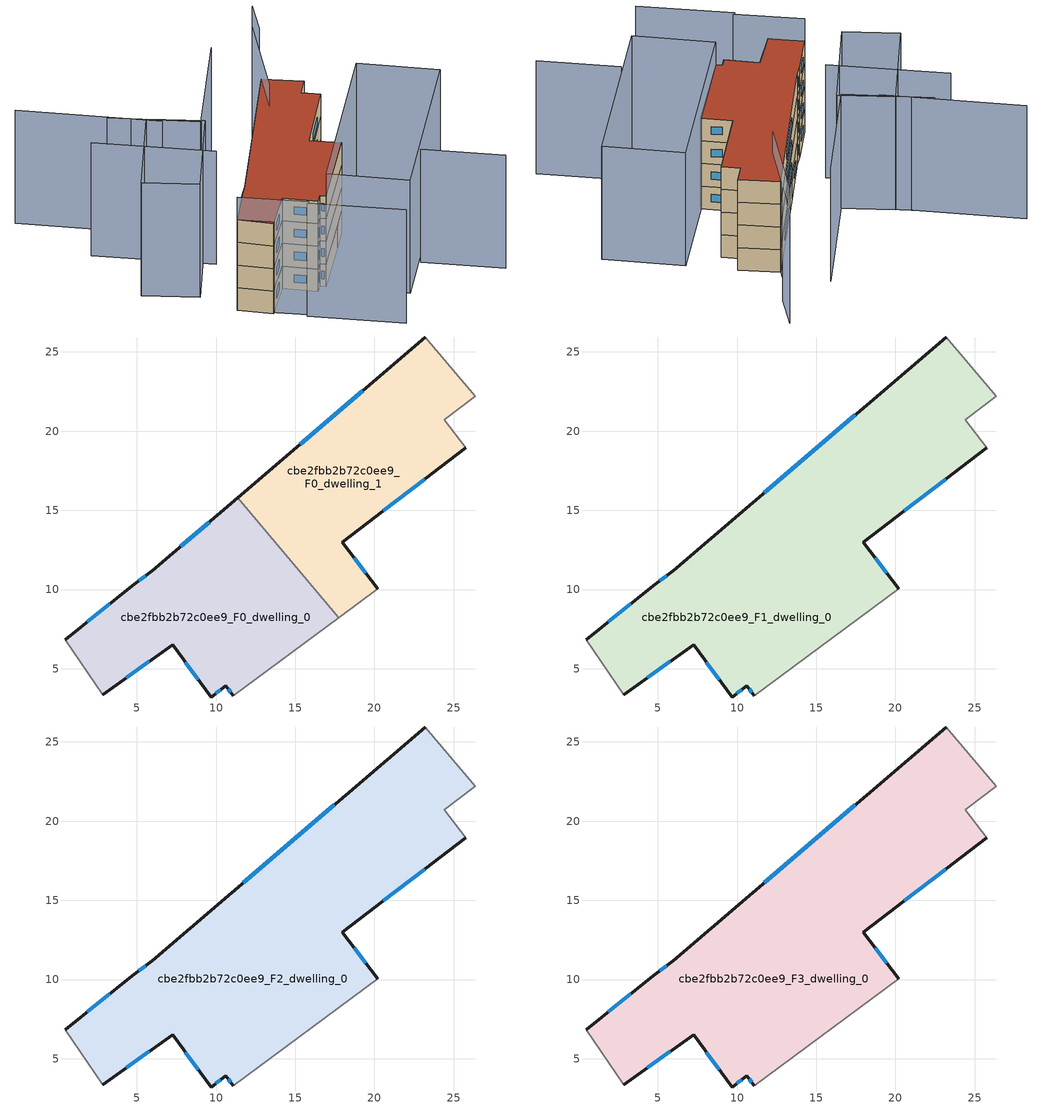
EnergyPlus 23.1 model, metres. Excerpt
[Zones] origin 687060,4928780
cbe2fbb2b72c0ee9_F0_dwelling_0
 floor ground (EU_floor_Construction): 11.39,15.8 17.76,8.23 11.07,3.29 10.61,3.91 9.69,3.21 7.26,6.5 2.85,3.37 0.47,6.82 4.7,10.23 5.97,11.17 z0
 wall outside (EU_wall_Construction): 11.39,15.8 5.97,11.17 4.7,10.23 0.47,6.82 / 2.85,3.37 7.26,6.5 9.69,3.21 10.61,3.91 11.07,3.29 z0:3
 wall adiabatic (EU_wall_Construction): 0.47,6.82 2.85,3.37 / 11.07,3.29 17.76,8.23 z0:3
 wall to cbe2fbb2b72c0ee9_F0_dwelling_1 (EU_wall_Construction): 17.76,8.23 11.39,15.8 z0:3
 window (EU_Window_Construction): 3.29,9.09 1.88,7.96 / 5.55,10.86 5.13,10.55 / 9.58,14.26 7.78,12.72 / 10.77,3.71 10.92,3.5 / 9.99,3.45 10.31,3.68 / 8.06,5.41 8.88,4.31 / 4.32,4.41 5.79,5.46 z1:2
cbe2fbb2b72c0ee9_F0_dwelling_1
 floor ground (EU_floor_Construction): 23.22,25.94 26.38,22.19 24.43,20.7 25.78,18.95 17.96,12.98 20.21,10.04 17.76,8.23 11.39,15.8 z0
 wall outside (EU_wall_Construction): 20.21,10.04 17.96,12.98 25.78,18.95 / 23.22,25.94 11.39,15.8 z0:3
 wall adiabatic (EU_wall_Construction): 25.78,18.95 24.43,20.7 26.38,22.19 23.22,25.94 / 17.76,8.23 20.21,10.04 z0:3
 window (EU_Window_Construction): 20.57,14.97 23.17,16.96 / 19.47,11.02 18.71,12 / 19.28,22.56 15.33,19.18 z1:2
cbe2fbb2b72c0ee9_F1_dwelling_0
 floor to cbe2fbb2b72c0ee9_F0_dwelling_0 (EU_floor_Construction): 11.39,15.8 17.75,8.23 11.07,3.29 10.61,3.91 9.69,3.21 7.25,6.5 2.85,3.37 0.47,6.82 4.7,10.23 5.97,11.17 z3
 floor to cbe2fbb2b72c0ee9_F0_dwelling_1 (EU_floor_Construction): 23.22,25.94 26.38,22.19 24.42,20.7 25.77,18.95 17.96,12.98 20.21,10.04 17.75,8.23 11.39,15.8 z3
 wall outside (EU_wall_Construction): 23.22,25.94 5.97,11.17 4.7,10.23 0.47,6.82 / 20.21,10.04 17.96,12.98 25.78,18.95 / 2.85,3.37 7.26,6.5 9.69,3.21 10.61,3.91 11.07,3.29 z3:6
 wall adiabatic (EU_wall_Construction): 0.47,6.82 2.85,3.37 / 25.78,18.95 24.43,20.7 26.38,22.19 23.22,25.94 / 11.07,3.29 20.21,10.04 z3:6
 window (EU_Window_Construction): 3.29,9.09 1.88,7.96 / 5.55,10.86 5.13,10.55 / 17.48,21.02 11.72,16.1 / 20.57,14.97 23.17,16.96 / 19.47,11.02 18.71,12 / 10.77,3.71 10.92,3.5 / 9.99,3.45 10.31,3.68 / 8.06,5.41 8.88,4.31 / 4.32,4.41 5.79,5.46 z4:5
cbe2fbb2b72c0ee9_F2_dwelling_0
 floor to cbe2fbb2b72c0ee9_F1_dwelling_0 (EU_floor_Construction): 23.22,25.94 26.38,22.19 24.42,20.7 25.77,18.95 17.96,12.98 20.21,10.04 11.07,3.29 10.61,3.91 9.69,3.21 7.25,6.5 2.85,3.37 0.47,6.82 4.7,10.23 5.97,11.17 z6
 wall outside (EU_wall_Construction): 23.22,25.94 5.97,11.17 4.7,10.23 0.47,6.82 / 20.21,10.04 17.96,12.98 25.78,18.95 / 2.85,3.37 7.26,6.5 9.69,3.21 10.61,3.91 11.07,3.29 z6:9
 wall adiabatic (EU_wall_Construction): 0.47,6.82 2.85,3.37 / 25.78,18.95 24.43,20.7 26.38,22.19 23.22,25.94 / 11.07,3.29 20.21,10.04 z6:9
 window (EU_Window_Construction): 3.29,9.09 1.88,7.96 / 5.55,10.86 5.13,10.55 / 17.48,21.02 11.72,16.1 / 20.57,14.97 23.17,16.96 / 19.47,11.02 18.71,12 / 10.77,3.71 10.92,3.5 / 9.99,3.45 10.31,3.68 / 8.06,5.41 8.88,4.31 / 4.32,4.41 5.79,5.46 z7:8
cbe2fbb2b72c0ee9_F3_dwelling_0
 floor to cbe2fbb2b72c0ee9_F2_dwelling_0 (EU_floor_Construction): 23.22,25.94 26.38,22.19 24.42,20.7 25.77,18.95 17.96,12.98 20.21,10.04 11.07,3.29 10.61,3.91 9.69,3.21 7.25,6.5 2.85,3.37 0.47,6.82 4.7,10.23 5.97,11.17 z9
 wall outside (EU_wall_Construction): 23.22,25.94 5.97,11.17 4.7,10.23 0.47,6.82 / 20.21,10.04 17.96,12.98 25.78,18.95 / 2.85,3.37 7.26,6.5 9.69,3.21 10.61,3.91 11.07,3.29 z9:12
 wall adiabatic (EU_wall_Construction): 0.47,6.82 2.85,3.37 / 25.78,18.95 24.43,20.7 26.38,22.19 23.22,25.94 / 11.07,3.29 20.21,10.04 z9:12
 window (EU_Window_Construction): 3.29,9.09 1.88,7.96 / 5.55,10.86 5.13,10.55 / 17.48,21.02 11.72,16.1 / 20.57,14.97 23.17,16.96 / 19.47,11.02 18.71,12 / 10.77,3.71 10.92,3.5 / 9.99,3.45 10.31,3.68 / 8.06,5.41 8.88,4.31 / 4.32,4.41 5.79,5.46 z10:11
 roof outside (EU_roof_Construction): 20.21,10.04 17.96,12.98 25.78,18.95 24.43,20.7 26.38,22.19 23.22,25.94 5.97,11.17 4.7,10.23 0.47,6.82 2.85,3.37 7.26,6.5 9.69,3.21 10.61,3.91 11.07,3.29 z12
shading: 22.24,-0.54 28.13,-8.12 / 5.14,0.37 12.08,-8.47 / 0.47,6.82 5.55,0.52 / -3.03,26.51 5.63,15.36 / 19.78,21.16 26.89,31.03 / 27.28,30.33 30.04,34.22 / -4.27,37.4 5.78,24.07 / 20.6,31.19 8.78,20.97 / 8.78,20.97 1.89,28.94 / 11.06,3.28 29.83,17.4 / 29.83,17.4 35.55,9.8 / 35.55,9.8 16.77,-4.32 / 16.77,-4.32 11.06,3.28 / 9.29,20.78 -0.5,11.71 / -0.5,11.71 -5.02,16.59 / -5.02,16.59 4.77,25.66 / 4.77,25.66 9.29,20.78 z0:15
[Building]
EU S2 Campaign: North Axis=0; Terrain=City; Solar Distribution=FullExterior
[Site:Location]
Bologna: Latitude=44.5; Longitude=11.25; Time Zone=1; Elevation=37
[SizingPeriod:WeatherFileDays]
AnnualSizingPeriod: Begin Month=1; Begin Day of Month=1; End Month=12; End Day of Month=31; Day of Week for Start Day=Monday; Use Weather File Daylight Saving Period=No; Use Weather File Rain and Snow Indicators=No
[MATERIAL]
EU_InternalMass_Material: Roughness=MediumRough; Thickness=0.1; Conductivity=1; Density=1800; Specific Heat=900; Thermal Absorptance=0.9; Solar Absorptance=0.7; Visible Absorptance=0.7
[MATERIAL:NOMASS] Roughness=MediumRough; Thermal Absorptance=0.9; Solar Absorptance=0.7; Visible Absorptance=0.7
Name | Thermal Resistance
EU_wall_NoMass | 0.937881
EU_roof_NoMass | 0.548572
EU_floor_NoMass | 0.71348
[WINDOWMATERIAL:SIMPLEGLAZINGSYSTEM]
EU_Window_SimpleGlazing: UFactor=4.25633; Solar Heat Gain Coefficient=0.85; Visible Transmittance=0.85
[CONSTRUCTION]
EU_wall_Construction: EU_wall_NoMass
EU_roof_Construction: EU_roof_NoMass
EU_floor_Construction: EU_floor_NoMass
EU_InternalMass_Construction: EU_InternalMass_Material
EU_Window_Construction: EU_Window_SimpleGlazing
[ZONE] Type=1; Multiplier=1; Ceiling Height=autocalculate; Floor Area=autocalculate; Part of Total Floor Area=Yes
Name | Volume
cbe2fbb2b72c0ee9_F0_dwelling_0 | 330.272
cbe2fbb2b72c0ee9_F1_dwelling_0; cbe2fbb2b72c0ee9_F2_dwelling_0; cbe2fbb2b72c0ee9_F3_dwelling_0 | 660.527
cbe2fbb2b72c0ee9_F0_dwelling_1 | 330.259
[INTERNALMASS] Construction=EU_InternalMass_Construction
Name | Zone or ZoneList | Surface Area
cbe2fbb2b72c0ee9_F0_dwelling_0_EU_InternalMass | cbe2fbb2b72c0ee9_F0_dwelling_0 | 110.091
cbe2fbb2b72c0ee9_F0_dwelling_1_EU_InternalMass | cbe2fbb2b72c0ee9_F0_dwelling_1 | 110.087
cbe2fbb2b72c0ee9_F1_dwelling_0_EU_InternalMass | cbe2fbb2b72c0ee9_F1_dwelling_0 | 220.175
cbe2fbb2b72c0ee9_F2_dwelling_0_EU_InternalMass | cbe2fbb2b72c0ee9_F2_dwelling_0 | 220.175
cbe2fbb2b72c0ee9_F3_dwelling_0_EU_InternalMass | cbe2fbb2b72c0ee9_F3_dwelling_0 | 220.175
[OTHEREQUIPMENT] Fuel Type=Electricity; Design Level Calculation Method=Watts/Area; Power per Zone Floor Area=1; Fraction Latent=0; Fraction Radiant=0; Fraction Lost=0; Carbon Dioxide Generation Rate=0; EndUse Subcategory=EU_Step8_InternalGains
Name | Zone or ZoneList or Space or SpaceList | Schedule
EU_Step8_InternalGain_cbe2fbb2b72c0ee9_F0_dwelling_0_f000 | cbe2fbb2b72c0ee9_F0_dwelling_0 | EU_Step8_GainSchedule_cbe2fbb2b72c0ee9_F0_dwelling_0_f000
EU_Step8_InternalGain_cbe2fbb2b72c0ee9_F0_dwelling_1_f000 | cbe2fbb2b72c0ee9_F0_dwelling_1 | EU_Step8_GainSchedule_cbe2fbb2b72c0ee9_F0_dwelling_1_f000
EU_Step8_InternalGain_cbe2fbb2b72c0ee9_F1_dwelling_0_f000 | cbe2fbb2b72c0ee9_F1_dwelling_0 | EU_Step8_GainSchedule_cbe2fbb2b72c0ee9_F1_dwelling_0_f000
EU_Step8_InternalGain_cbe2fbb2b72c0ee9_F2_dwelling_0_f000 | cbe2fbb2b72c0ee9_F2_dwelling_0 | EU_Step8_GainSchedule_cbe2fbb2b72c0ee9_F2_dwelling_0_f000
EU_Step8_InternalGain_cbe2fbb2b72c0ee9_F3_dwelling_0_f000 | cbe2fbb2b72c0ee9_F3_dwelling_0 | EU_Step8_GainSchedule_cbe2fbb2b72c0ee9_F3_dwelling_0_f000
[ZONEVENTILATION:DESIGNFLOWRATE] Schedule=EU_AlwaysOn; Design Flow Rate Calculation Method=AirChanges/Hour; Air Changes per Hour=0.687892; Ventilation Type=Natural; Fan Pressure Rise=0; Fan Total Efficiency=1; Constant Term Coefficient=1; Temperature Term Coefficient=0; Velocity Term Coefficient=0; Velocity Squared Term Coefficient=0; Minimum Indoor Temperature=-100; Maximum Indoor Temperature=100; Delta Temperature=-100; Minimum Outdoor Temperature=-100; Maximum Outdoor Temperature=100; Maximum Wind Speed=40
Name | Zone or ZoneList or Space or SpaceList
EU_ConstantAir_cbe2fbb2b72c0ee9_F0_dwelling_0 | cbe2fbb2b72c0ee9_F0_dwelling_0
EU_ConstantAir_cbe2fbb2b72c0ee9_F0_dwelling_1 | cbe2fbb2b72c0ee9_F0_dwelling_1
EU_ConstantAir_cbe2fbb2b72c0ee9_F1_dwelling_0 | cbe2fbb2b72c0ee9_F1_dwelling_0
EU_ConstantAir_cbe2fbb2b72c0ee9_F2_dwelling_0 | cbe2fbb2b72c0ee9_F2_dwelling_0
EU_ConstantAir_cbe2fbb2b72c0ee9_F3_dwelling_0 | cbe2fbb2b72c0ee9_F3_dwelling_0
[HVACTEMPLATE:THERMOSTAT] Constant Heating Setpoint=20; Constant Cooling Setpoint=50
EU_HeatOnly_cbe2fbb2b72c0ee9_F0_dwelling_0; EU_HeatOnly_cbe2fbb2b72c0ee9_F0_dwelling_1; EU_HeatOnly_cbe2fbb2b72c0ee9_F1_dwelling_0; EU_HeatOnly_cbe2fbb2b72c0ee9_F2_dwelling_0; EU_HeatOnly_cbe2fbb2b72c0ee9_F3_dwelling_0
[HVACTEMPLATE:ZONE:IDEALLOADSAIRSYSTEM] System Availability Schedule=EU_AlwaysOn; Maximum Heating Supply Air Temperature=50; Minimum Cooling Supply Air Temperature=13; Maximum Heating Supply Air Humidity Ratio=0.0156; Minimum Cooling Supply Air Humidity Ratio=0.0077; Heating Limit=NoLimit; Cooling Limit=NoLimit; Heating Availability Schedule=EU_AlwaysOn; Cooling Availability Schedule=EU_CoolingOff; Dehumidification Control Type=ConstantSensibleHeatRatio; Cooling Sensible Heat Ratio=0.7; Dehumidification Setpoint=60; Humidification Control Type=None; Humidification Setpoint=30; Outdoor Air Method=None; Outdoor Air Flow Rate per Person=0.00944; Outdoor Air Flow Rate per Zone Floor Area=0; Outdoor Air Flow Rate per Zone=0; Demand Controlled Ventilation Type=None; Outdoor Air Economizer Type=NoEconomizer; Heat Recovery Type=None; Sensible Heat Recovery Effectiveness=0.7; Latent Heat Recovery Effectiveness=0.65
Name | Template Thermostat
cbe2fbb2b72c0ee9_F0_dwelling_0 | EU_HeatOnly_cbe2fbb2b72c0ee9_F0_dwelling_0
cbe2fbb2b72c0ee9_F0_dwelling_1 | EU_HeatOnly_cbe2fbb2b72c0ee9_F0_dwelling_1
cbe2fbb2b72c0ee9_F1_dwelling_0 | EU_HeatOnly_cbe2fbb2b72c0ee9_F1_dwelling_0
cbe2fbb2b72c0ee9_F2_dwelling_0 | EU_HeatOnly_cbe2fbb2b72c0ee9_F2_dwelling_0
cbe2fbb2b72c0ee9_F3_dwelling_0 | EU_HeatOnly_cbe2fbb2b72c0ee9_F3_dwelling_0
[SIZING:ZONE] Zone Cooling Design Supply Air Temperature Input Method=SupplyAirTemperature; Zone Cooling Design Supply Air Temperature=13; Zone Heating Design Supply Air Temperature Input Method=SupplyAirTemperature; Zone Heating Design Supply Air Temperature=50; Zone Cooling Design Supply Air Humidity Ratio=0.008; Zone Heating Design Supply Air Humidity Ratio=0.008; Cooling Design Air Flow Method=DesignDay; Cooling Design Air Flow Rate=0; Cooling Minimum Air Flow per Zone Floor Area=0.000762; Cooling Minimum Air Flow=0; Cooling Minimum Air Flow Fraction=0.2; Heating Design Air Flow Method=DesignDay; Heating Design Air Flow Rate=0; Heating Maximum Air Flow per Zone Floor Area=0.002032; Heating Maximum Air Flow=0.141576; Heating Maximum Air Flow Fraction=0.3; Account for Dedicated Outdoor Air System=No; Dedicated Outdoor Air System Control Strategy=NeutralSupplyAir; Dedicated Outdoor Air Low Setpoint Temperature for Design=autosize; Dedicated Outdoor Air High Setpoint Temperature for Design=autosize; Zone Load Sizing Method=Sensible Load Only No Latent Load; Zone Latent Cooling Design Supply Air Humidity Ratio Input Method=HumidityRatioDifference; Zone Cooling Design Supply Air Humidity Ratio Difference=0.005; Zone Latent Heating Design Supply Air Humidity Ratio Input Method=HumidityRatioDifference; Zone Humidification Design Supply Air Humidity Ratio Difference=0.005
cbe2fbb2b72c0ee9_F0_dwelling_0; cbe2fbb2b72c0ee9_F0_dwelling_1; cbe2fbb2b72c0ee9_F1_dwelling_0; cbe2fbb2b72c0ee9_F2_dwelling_0; cbe2fbb2b72c0ee9_F3_dwelling_0
[SCHEDULE:CONSTANT]
Name | Hourly Value
EU_AlwaysOn | 1
EU_CoolingOff | 0
[SCHEDULE:FILE] Column Number=1; Rows to Skip at Top=0; Number of Hours of Data=8760; Column Separator=Comma; Interpolate to Timestep=No; Minutes per Item=60; Adjust Schedule for Daylight Savings=Yes
Name | File
EU_Step8_GainSchedule_cbe2fbb2b72c0ee9_F0_dwelling_0_f000 | ../../schedules/cbe2fbb2b72c0ee9/cbe2fbb2b72c0ee9_F0_dwelling_0_f000_gain.csv
EU_Step8_GainSchedule_cbe2fbb2b72c0ee9_F0_dwelling_1_f000 | ../../schedules/cbe2fbb2b72c0ee9/cbe2fbb2b72c0ee9_F0_dwelling_1_f000_gain.csv
EU_Step8_GainSchedule_cbe2fbb2b72c0ee9_F1_dwelling_0_f000 | ../../schedules/cbe2fbb2b72c0ee9/cbe2fbb2b72c0ee9_F1_dwelling_0_f000_gain.csv
EU_Step8_GainSchedule_cbe2fbb2b72c0ee9_F2_dwelling_0_f000 | ../../schedules/cbe2fbb2b72c0ee9/cbe2fbb2b72c0ee9_F2_dwelling_0_f000_gain.csv
EU_Step8_GainSchedule_cbe2fbb2b72c0ee9_F3_dwelling_0_f000 | ../../schedules/cbe2fbb2b72c0ee9/cbe2fbb2b72c0ee9_F3_dwelling_0_f000_gain.csv
